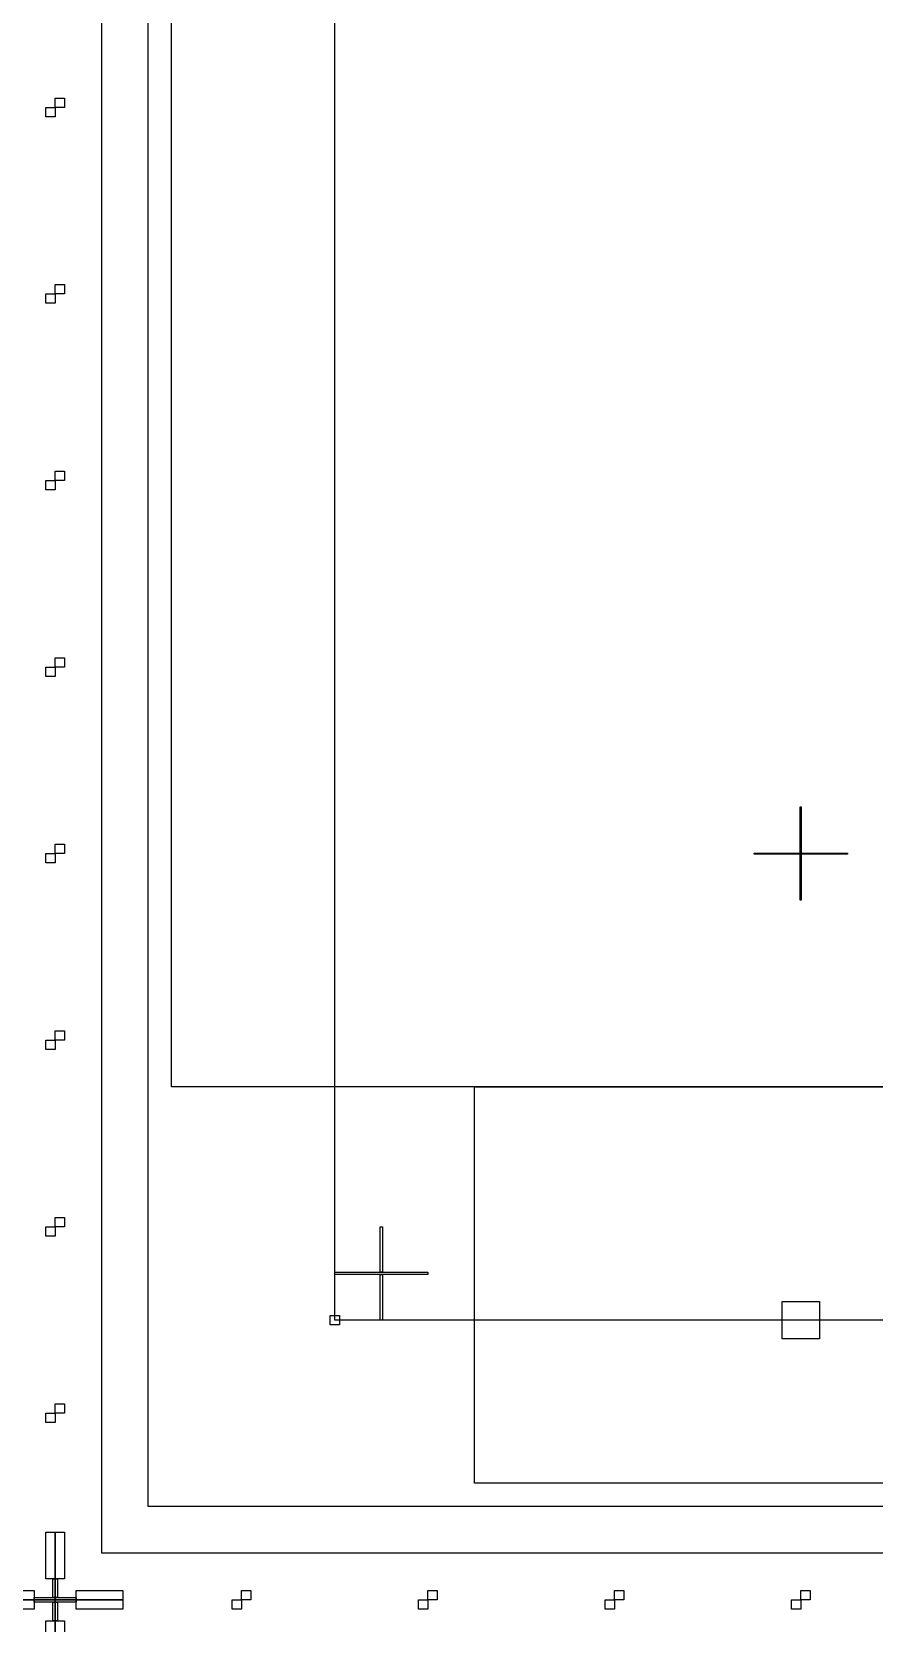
# Model space of a CAD drawing. Extents: x -50000 to 50000, y -50000 to 50000.
# Drawn here: x 14350 to 16158, y 14350 to 17762 of the extents above; entities that cross this region are included whole.
import ezdxf

# ---------------------------------------------------------------- set-up
doc = ezdxf.new("R2010")
doc.units = 0
for name, color, linetype in [('BASEMETAL3', 16, 'CONTINUOUS'), ('FRAME', 14, 'CONTINUOUS'), ('MARKERS', 8, 'CONTINUOUS'), ('XOR', 5, 'CONTINUOUS')]:
    doc.layers.add(name, color=color, linetype=linetype)

# ---------------------------------------------------------------- blocks, each defined once
blk = doc.blocks.new('DICINGBORDER')
at = {"layer": 'XOR'}
for points in [[(0, 7195), (0, 7200), (45, 7200), (45, 7195)], [(45, 7180), (45, 7200), (145, 7200), (145, 7180)], [(380, 7180), (380, 7200), (400, 7200), (400, 7180)], [(780, 7180), (780, 7200), (800, 7200), (800, 7180)], [(1180, 7180), (1180, 7200), (1200, 7200), (1200, 7180)], [(1580, 7180), (1580, 7200), (1600, 7200), (1600, 7180)], [(7055, 7180), (7055, 7200), (7155, 7200), (7155, 7180)], [(7155, 7195), (7155, 7200), (7200, 7200), (7200, 7195)], [(0, 7155), (0, 7195), (5, 7195), (5, 7155)], [(7195, 7155), (7195, 7195), (7200, 7195), (7200, 7155)], [(0, 7055), (0, 7155), (20, 7155), (20, 7055)], [(7180, 7055), (7180, 7155), (7200, 7155), (7200, 7055)], [(0, 3200), (0, 3220), (20, 3220), (20, 3200)], [(7180, 3180), (7180, 3200), (7200, 3200), (7200, 3180)], [(0, 2800), (0, 2820), (20, 2820), (20, 2800)], [(7180, 2780), (7180, 2800), (7200, 2800), (7200, 2780)], [(0, 2400), (0, 2420), (20, 2420), (20, 2400)], [(7180, 2380), (7180, 2400), (7200, 2400), (7200, 2380)], [(0, 2000), (0, 2020), (20, 2020), (20, 2000)], [(7180, 1980), (7180, 2000), (7200, 2000), (7200, 1980)], [(0, 1600), (0, 1620), (20, 1620), (20, 1600)], [(7180, 1580), (7180, 1600), (7200, 1600), (7200, 1580)], [(0, 1200), (0, 1220), (20, 1220), (20, 1200)], [(7180, 1180), (7180, 1200), (7200, 1200), (7200, 1180)], [(0, 800), (0, 820), (20, 820), (20, 800)], [(7180, 780), (7180, 800), (7200, 800), (7200, 780)], [(0, 400), (0, 420), (20, 420), (20, 400)], [(7180, 380), (7180, 400), (7200, 400), (7200, 380)], [(0, 45), (0, 145), (20, 145), (20, 45)], [(7180, 45), (7180, 145), (7200, 145), (7200, 45)], [(0, 5), (0, 45), (5, 45), (5, 5)], [(7195, 5), (7195, 45), (7200, 45), (7200, 5)], [(0, 0), (0, 5), (45, 5), (45, 0)], [(45, 0), (45, 20), (145, 20), (145, 0)], [(400, 0), (400, 20), (420, 20), (420, 0)], [(800, 0), (800, 20), (820, 20), (820, 0)], [(1200, 0), (1200, 20), (1220, 20), (1220, 0)], [(1600, 0), (1600, 20), (1620, 20), (1620, 0)], [(7055, 0), (7055, 20), (7155, 20), (7155, 0)], [(7155, 0), (7155, 5), (7200, 5), (7200, 0)]]:
    blk.add_lwpolyline(points, close=True, dxfattribs=at)
blk = doc.blocks.new('CHIP_RESONATOR')
at = {"layer": 'BASEMETAL3'}
for points in [[(150, 1000), (150, 6000), (6850, 6000), (6850, 1000)], [(800, 150), (800, 1000), (6200, 1000), (6200, 150)]]:
    blk.add_lwpolyline(points, close=True, dxfattribs=at)
at = {"layer": 'FRAME'}
for points in [[(0, 0), (0, 7000), (7000, 7000), (7000, 0)], [(500, 500), (500, 6500), (6500, 6500), (6500, 500)]]:
    blk.add_lwpolyline(points, close=True, dxfattribs=at)
at = {"layer": 'MARKERS'}
for points in [[(597.5, 602.5), (597.5, 700), (602.5, 700), (602.5, 602.5)], [(500, 597.5), (500, 602.5), (700, 602.5), (700, 597.5)], [(597.5, 500), (597.5, 597.5), (602.5, 597.5), (602.5, 500)]]:
    blk.add_lwpolyline(points, close=True, dxfattribs=at)
at = {"layer": 'XOR'}
blk.add_lwpolyline([(100, 100), (100, 6900), (6900, 6900), (6900, 100)], close=True, dxfattribs=at)

msp = doc.modelspace()

# ---------------------------------------------------------------- linework, layer by layer
at = {"layer": 'FRAME'}
for radius in [50000, 49000]:
    msp.add_circle((0, 0), radius, dxfattribs=at)
at = {"layer": 'MARKERS'}
for points in [[(15999, 16001), (15999, 16100), (16001, 16100), (16001, 16001)], [(15900, 15999), (15900, 16001), (16100, 16001), (16100, 15999)], [(15999, 15900), (15999, 15999), (16001, 15999), (16001, 15900)], [(15960, 14960), (15960, 15040), (16040, 15040), (16040, 14960)], [(14990, 14990), (14990, 15010), (15010, 15010), (15010, 14990)]]:
    msp.add_lwpolyline(points, close=True, dxfattribs=at)

# ---------------------------------------------------------------- block references
for name, p in [('DICINGBORDER', (7200, 14400)), ('DICINGBORDER', (14400, 14400)), ('CHIP_RESONATOR', (14500, 14500)), ('DICINGBORDER', (7200, 7200)), ('DICINGBORDER', (14400, 7200))]:
    msp.add_blockref(name, p)

doc.saveas('drawing.dxf')
